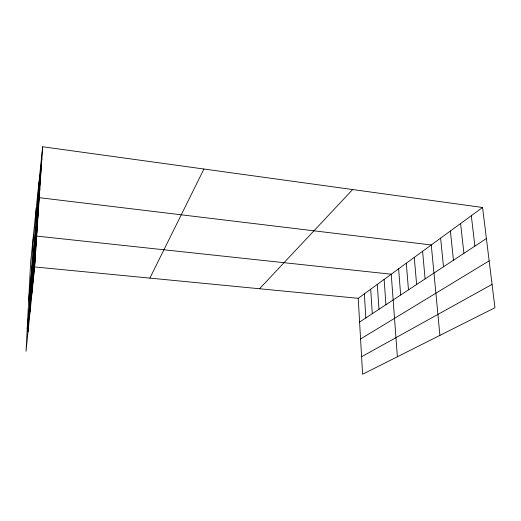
<?xml version="1.0" encoding="UTF-8"?>
<svg xmlns="http://www.w3.org/2000/svg" width="521" height="521" viewBox="0 0 521 521"><rect width="100%" height="100%" fill="white"/><g stroke="black" fill="none" stroke-linecap="round" stroke-linejoin="round"><path stroke-width="0.78" d="M28.043 331.747L33.461 234.938M30.049 312.014L36.288 207.833M31.97 293.212L38.951 182.22M42.65 146.759L30.641 261.978L26.05 351.265L34.647 266.934L42.65 146.759L482.563 207.482L494.95 307.735L362.596 374.241L358.233 298.325L482.563 207.482M36.516 220.956L39.863 188.55M28.675 300.194L39.257 197.674L431.271 244.961L439.913 335.387M35.493 237.179L38.697 206.095M35.031 244.59L38.163 214.124M34.581 251.656L37.655 221.783M34.158 258.403L37.167 229.103M27.216 328.66L36.698 236.098L391.232 274.215L397.373 356.761M33.364 271.018L36.255 242.793M32.992 276.925L35.825 249.207M32.634 282.577L35.415 255.362M32.295 288.009L35.024 261.268M38.293 192.737L41.895 158.091M37.668 202.669L41.179 168.804M37.076 212.067L40.508 178.937M149.885 278.116L203.945 169.025M259.575 288.751L352.658 189.553M359.594 322.056L486.399 238.527M360.571 338.989L489.154 260.845M361.587 356.729L492.065 284.368M34.647 266.934L358.233 298.325M471.316 215.701L474.885 246.114M460.597 223.529L463.918 253.336M450.372 230.998L453.465 260.22M440.61 238.136L443.488 266.798M422.596 251.298L425.103 278.904M414.273 257.381L416.618 284.492M406.282 263.216L408.477 289.858M398.611 268.823L400.662 295.01M384.133 279.399L385.924 304.713M377.295 284.394L378.969 309.292M370.711 289.207L372.274 313.707M364.361 293.844L365.82 317.953"/></g></svg>
